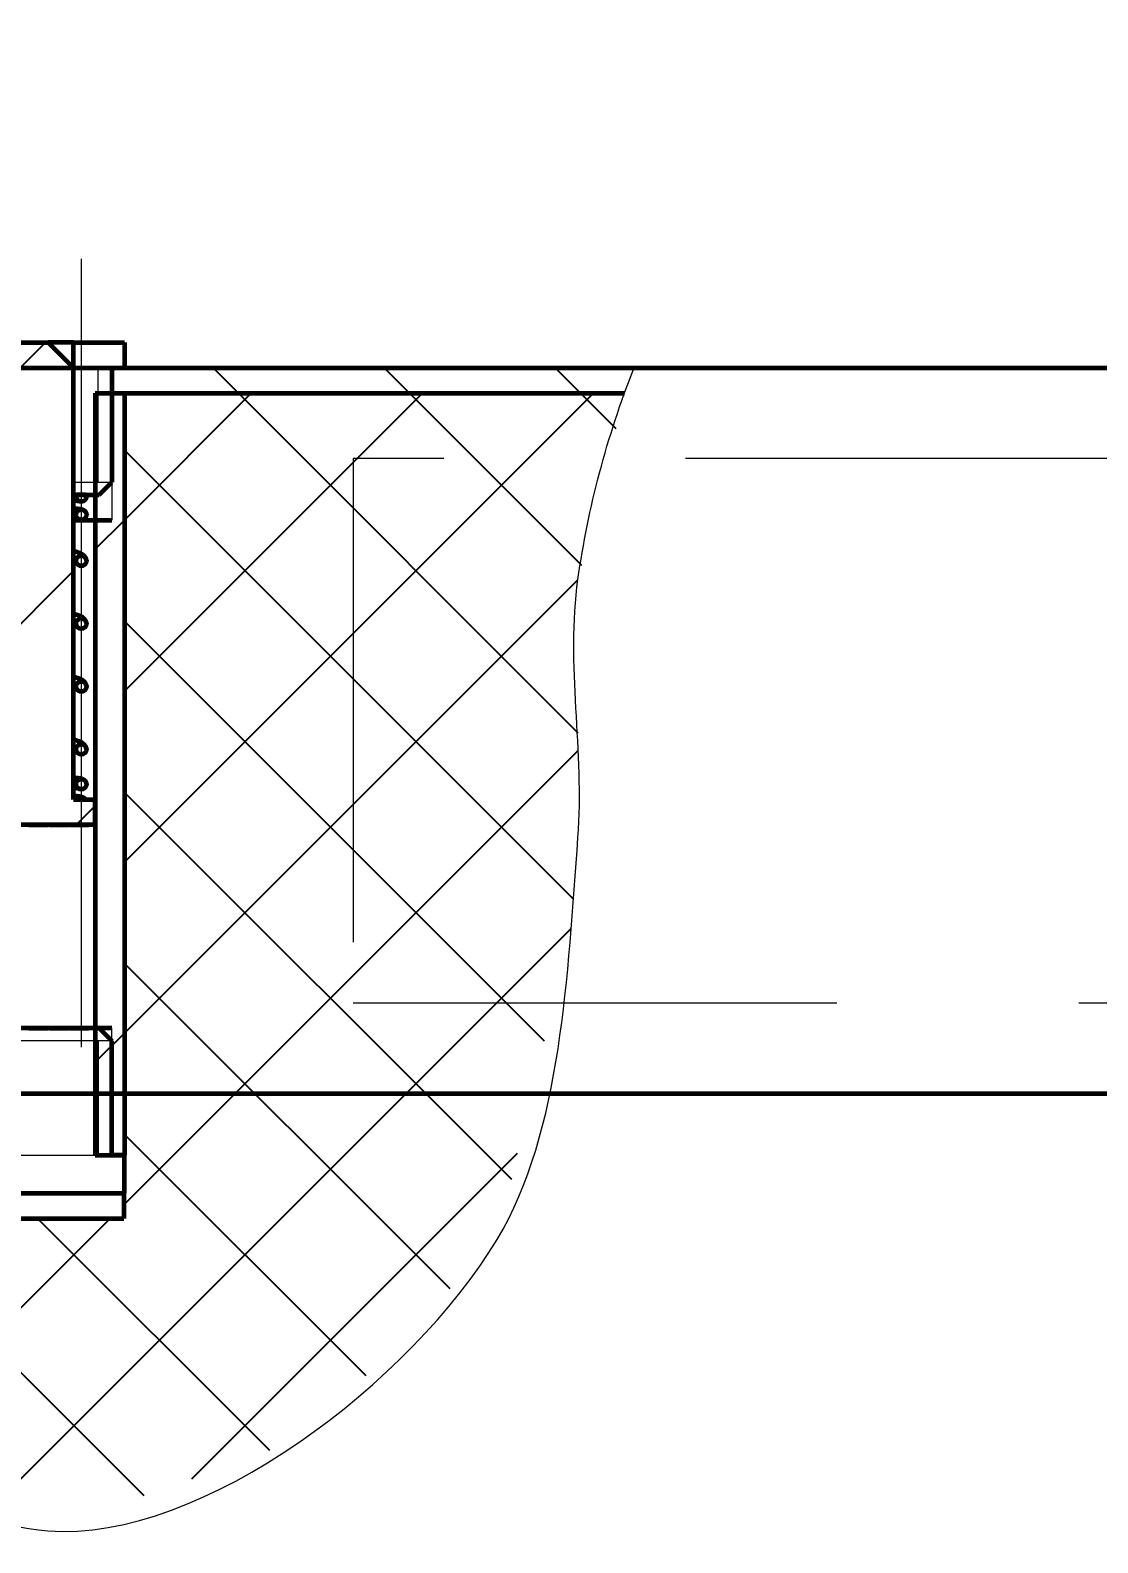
# Model space of a CAD drawing. Header units: millimetres. Extents: x -68 to 2520, y 0 to 297.
# Drawn here: x 1143.74 to 1152.57, y 202.68 to 215.19 of the extents above; entities that cross this region are included whole.
import ezdxf

# ---------------------------------------------------------------- set-up
doc = ezdxf.new("R2010")
doc.units = ezdxf.units.MM
for name, pattern in [('K5LT_AXLED', [13.660316, 9.160316, -1.5, 1.5, -1.5]), ('K5LT_BASIC', [0]), ('K5LT_DASHED', [6, 4, -2]), ('K5LT_THIN', [0]), ('K5LT_THIN_INCLUDED_TO_HATCHING', [0])]:
    doc.linetypes.add(name, pattern=pattern)
doc.layers.add('Системный слой', color=7, linetype='Continuous')
doc.styles.add('KDIMTEXTSTYLE', font='GOST_AU.SHX', dxfattribs={"width": 0.96, "oblique": 15, "height": 5})
doc.dimstyles.new('KDIMSTYLE (1.50)', dxfattribs={"dimtxt": 5, "dimasz": 1, "dimexe": 2, "dimexo": 0, "dimgap": 1, "dimtad": 1, "dimlfac": 0.666667, "dimtxsty": 'KDIMTEXTSTYLE', "dimsah": 1, "dimcen": 0, "dimdle": 1, "dimadec": 0, "dimazin": 0, "dimtfac": 0.667, "dimtmove": 0, "dimatfit": 3, "dimfxl": 1, "dimtvp": 1, "dimtolj": 1, "dimtzin": 0, "dimarcsym": 0})
pattern_1 = [(45, (0, 0), (-2.12132, 2.12132), [])]
pattern_2 = [(45, (0, 0), (-1.0606602, 1.0606602), [])]
pattern_3 = [(-45, (0, 0), (0.7071068, 0.7071068), [])]
pattern_4 = [(45, (0, 0), (-0.7071068, 0.7071068), []), (135, (0, 0), (-0.7071068, -0.7071068), [])]

# ---------------------------------------------------------------- blocks, each defined once
blk = doc.blocks.new('U15')
at = {"layer": 'Системный слой'}
h = blk.add_hatch(dxfattribs=at)
h.set_pattern_fill('Металл', angle=45, style=0, pattern_type=0)
h.set_pattern_definition(pattern_2)
h.paths.add_polyline_path([(1142.66, 208.616), (1144.277, 208.616), (1144.277, 208.826), (1144.098, 208.826), (1144.098, 212.396), (1143.888, 212.606), (1143.048, 212.606), (1142.838, 212.396), (1142.838, 208.826), (1142.66, 208.826)])
h = blk.add_hatch(dxfattribs=at)
h.set_pattern_fill('Металл', angle=-45, style=0, pattern_type=0)
h.set_pattern_definition(pattern_3)
h.paths.add_polyline_path([(1142.418, 212.396), (1138.715, 212.396), (1138.701, 212.186), (1142.418, 212.186), (1142.523, 212.186), (1142.523, 212.396)])
h.paths.add_polyline_path([(1148.732, 212.396), (1144.518, 212.396), (1144.413, 212.396), (1144.413, 212.186), (1144.518, 212.186), (1148.653, 212.186)])
h = blk.add_hatch(dxfattribs=at)
h.set_pattern_fill('Неметалл', angle=45, style=0, pattern_type=0)
h.set_pattern_definition(pattern_4)
h.paths.add_polyline_path([(1142.418, 205.886), (1142.418, 212.186), (1138.701, 212.186), (1139.464, 207.118), (1140.08, 205.857), (1141.357, 204.086), (1143.884, 202.779), (1146.021, 203.551), (1147.6, 205.189), (1148.214, 207.782), (1148.268, 208.511), (1148.268, 210.647), (1148.653, 212.186), (1144.518, 212.186), (1144.518, 205.886), (1144.518, 205.571), (1144.513, 205.571), (1144.513, 205.361), (1142.424, 205.361), (1142.424, 205.571), (1142.418, 205.571)])
h = blk.add_hatch(dxfattribs=at)
h.set_pattern_fill('Металл', angle=45, style=0, pattern_type=0)
h.set_pattern_definition(pattern_1)
h.paths.add_polyline_path([(1142.66, 212.186), (1142.418, 212.186), (1142.418, 205.886), (1142.66, 205.886)])
h.paths.add_polyline_path([(1144.518, 212.186), (1144.277, 212.186), (1144.277, 205.886), (1144.518, 205.886)])
at = {"layer": 'Системный слой', "color": 30, "linetype": 'K5LT_AXLED', "lineweight": 18, "true_color": 0xff8000}
blk.add_line((1144.161, 213.299), (1144.161, 206.779), dxfattribs=at)
at = {"layer": 'Системный слой', "color": 5, "linetype": 'K5LT_BASIC', "lineweight": 60, "true_color": 0x0000ff}
for p, q in [((1143.048, 212.606), (1143.888, 212.606)), ((1143.888, 212.606), (1144.098, 212.396)), ((1144.098, 212.606), (1143.888, 212.606)), ((1144.098, 212.606), (1144.518, 212.606)), ((1144.098, 211.346), (1144.098, 212.606)), ((1144.518, 212.606), (1144.518, 212.396)), ((1144.098, 208.826), (1144.098, 212.396)), ((1144.413, 212.396), (1144.413, 211.451)), ((1144.413, 212.396), (1144.518, 212.396)), ((1144.277, 212.186), (1144.518, 212.186)), ((1144.277, 212.186), (1144.277, 205.886)), ((1144.518, 212.186), (1144.518, 205.886)), ((1144.518, 212.186), (1148.653, 212.186)), ((1144.308, 211.346), (1144.413, 211.451)), ((1144.098, 211.346), (1144.308, 211.346)), ((1144.201, 211.346), (1144.122, 211.346)), ((1144.098, 211.136), (1144.277, 211.136)), ((1144.277, 211.136), (1144.413, 211.136)), ((1144.098, 208.826), (1144.277, 208.826)), ((1144.196, 208.826), (1144.126, 208.826)), ((1144.277, 208.616), (1144.277, 208.826)), ((1144.277, 208.616), (1142.66, 208.616)), ((1143.728, 208.616), (1143.887, 208.616)), ((1143.897, 208.616), (1144.055, 208.616)), ((1144.065, 208.616), (1144.223, 208.616)), ((1144.308, 206.936), (1142.628, 206.936)), ((1143.728, 206.936), (1143.887, 206.936)), ((1143.897, 206.936), (1144.055, 206.936)), ((1144.065, 206.936), (1144.223, 206.936)), ((1144.413, 206.936), (1144.277, 206.936)), ((1144.308, 206.936), (1144.413, 206.831)), ((1144.413, 205.886), (1144.413, 206.831)), ((1144.277, 205.886), (1144.518, 205.886)), ((1144.518, 205.886), (1144.413, 205.886)), ((1144.518, 205.571), (1144.518, 205.886)), ((1142.418, 205.571), (1144.518, 205.571)), ((1144.513, 205.571), (1144.513, 205.361)), ((1142.424, 205.361), (1144.513, 205.361))]:
    blk.add_line(p, q, dxfattribs=at)
at = {"layer": 'Системный слой', "color": 7, "linetype": 'K5LT_DASHED', "lineweight": 18}
for p, q in [((1144.413, 212.396), (1144.098, 212.396)), ((1144.47, 212.396), (1144.413, 212.396)), ((1144.098, 211.451), (1144.413, 211.451)), ((1144.413, 206.831), (1142.523, 206.831)), ((1142.523, 205.886), (1144.413, 205.886)), ((1144.413, 205.886), (1144.47, 205.886))]:
    blk.add_line(p, q, dxfattribs=at)
at = {"layer": 'Системный слой', "color": 7, "linetype": 'K5LT_THIN', "lineweight": 18}
for p, q in [((1144.3, 211.451), (1144.3, 212.396)), ((1144.413, 212.186), (1144.413, 211.136)), ((1144.413, 205.886), (1144.413, 206.936)), ((1144.3, 206.831), (1144.3, 205.886))]:
    blk.add_line(p, q, dxfattribs=at)
at = {"layer": 'Системный слой', "color": 5, "linetype": 'K5LT_BASIC', "lineweight": 60, "true_color": 0x0000ff}
for centre, start, end in [((1144.161, 211.332), 159.9635, 180.0008), ((1144.161, 211.332), 0.0005, 20.0366), ((1144.161, 208.803), 33.842, 146.158)]:
    blk.add_arc(centre, 0.042, start, end, dxfattribs=at)
at = {"layer": 'Системный слой', "color": 7, "linetype": 'K5LT_THIN_INCLUDED_TO_HATCHING', "lineweight": 18}
blk.add_open_spline([(1138.715, 212.396), (1138.531, 209.935), (1138.986, 207.755), (1140.08, 205.857), (1140.438, 205.236), (1140.836, 204.565), (1141.357, 204.086), (1142.037, 203.461), (1143.06, 202.842), (1143.884, 202.779), (1145.167, 202.68), (1146.898, 204.021), (1147.6, 205.189), (1148.137, 206.083), (1148.182, 207.39), (1148.268, 208.511), (1148.322, 209.218), (1148.169, 209.948), (1148.268, 210.647), (1148.352, 211.24), (1148.506, 211.823), (1148.732, 212.396)], degree=3, knots=[0, 0, 0, 0, 1, 1, 1, 2, 2, 2, 3, 3, 3, 4, 4, 4, 5, 5, 5, 6, 6, 6, 7, 7, 7, 7], dxfattribs=at)
at = {"layer": 'Системный слой', "color": 5, "linetype": 'K5LT_BASIC', "lineweight": 60, "true_color": 0x0000ff}
for points, knots in [([(1144.098, 211.3), (1144.102, 211.3), (1144.11, 211.299), (1144.12, 211.298), (1144.127, 211.297), (1144.133, 211.297), (1144.137, 211.296), (1144.139, 211.296), (1144.14, 211.295)], [0, 0, 0, 0, 1.629665, 3.682423, 5.323635, 6.553764, 7.782999, 9, 9, 9, 9]), ([(1144.203, 211.332), (1144.203, 211.33), (1144.203, 211.327), (1144.202, 211.32), (1144.199, 211.313), (1144.194, 211.306), (1144.188, 211.299), (1144.181, 211.294), (1144.172, 211.291), (1144.164, 211.29), (1144.156, 211.29), (1144.149, 211.292), (1144.142, 211.294), (1144.136, 211.298), (1144.13, 211.304), (1144.125, 211.311), (1144.121, 211.319), (1144.12, 211.326), (1144.119, 211.33), (1144.119, 211.332)], [0, 0, 0, 0, 0.653359, 1.709876, 2.949508, 4.256046, 5.618612, 6.995436, 8.333358, 9.603875, 10.823608, 11.920469, 12.969321, 14.065223, 15.320861, 16.66673, 18.004809, 19.290772, 20, 20, 20, 20]), ([(1144.201, 211.346), (1144.201, 211.345), (1144.202, 211.343), (1144.203, 211.339), (1144.203, 211.336), (1144.203, 211.333), (1144.203, 211.332)], [0, 0, 0, 0, 2.12116, 3.551462, 4.981765, 7, 7, 7, 7]), ([(1144.098, 211.235), (1144.104, 211.234), (1144.116, 211.233), (1144.129, 211.232), (1144.138, 211.231), (1144.145, 211.23), (1144.15, 211.229), (1144.154, 211.228), (1144.158, 211.228), (1144.161, 211.227), (1144.164, 211.226), (1144.168, 211.225), (1144.172, 211.224), (1144.178, 211.221), (1144.185, 211.218), (1144.191, 211.212), (1144.196, 211.207), (1144.199, 211.201), (1144.201, 211.196), (1144.203, 211.19), (1144.203, 211.185), (1144.203, 211.182)], [0, 0, 0, 0, 2.693343, 5.458153, 7.300159, 8.680803, 10.06047, 10.979549, 11.897916, 12.815394, 13.731753, 14.648111, 16.015951, 17.385191, 18.576085, 19.348049, 19.948083, 20.461808, 20.9215, 21.343251, 22, 22, 22, 22]), ([(1144.098, 211.15), (1144.102, 211.15), (1144.109, 211.149), (1144.119, 211.148), (1144.127, 211.148), (1144.133, 211.147), (1144.137, 211.146), (1144.139, 211.146), (1144.14, 211.145)], [0, 0, 0, 0, 1.540045, 3.592854, 5.234123, 6.464308, 7.693617, 9, 9, 9, 9]), ([(1144.119, 211.182), (1144.119, 211.183), (1144.119, 211.187), (1144.121, 211.193), (1144.123, 211.201), (1144.127, 211.207), (1144.133, 211.213), (1144.138, 211.217), (1144.145, 211.221), (1144.151, 211.223), (1144.158, 211.224), (1144.164, 211.224), (1144.17, 211.223), (1144.176, 211.221), (1144.182, 211.219), (1144.187, 211.215), (1144.193, 211.21), (1144.197, 211.204), (1144.201, 211.197), (1144.203, 211.19), (1144.203, 211.184), (1144.203, 211.182)], [0, 0, 0, 0, 0.635371, 1.848191, 3.225299, 4.497912, 5.750662, 6.9961, 8.226663, 9.356029, 10.466727, 11.5097, 12.52807, 13.498602, 14.516509, 15.628082, 16.814463, 18.099453, 19.412387, 20.730071, 22, 22, 22, 22]), ([(1144.203, 211.182), (1144.203, 211.179), (1144.203, 211.174), (1144.2, 211.166), (1144.197, 211.159), (1144.193, 211.154), (1144.187, 211.149), (1144.181, 211.144), (1144.173, 211.141), (1144.166, 211.14), (1144.159, 211.14), (1144.152, 211.141), (1144.147, 211.142), (1144.141, 211.145), (1144.135, 211.149), (1144.13, 211.154), (1144.125, 211.16), (1144.122, 211.167), (1144.12, 211.174), (1144.119, 211.179), (1144.119, 211.182)], [0, 0, 0, 0, 1.365395, 2.653236, 3.835292, 4.923251, 6.061444, 7.295258, 8.606467, 9.863944, 10.976345, 11.959094, 12.885543, 13.857199, 14.918257, 16.050726, 17.27733, 18.576625, 19.71825, 21, 21, 21, 21]), ([(1144.203, 210.8), (1144.203, 210.803), (1144.203, 210.807), (1144.202, 210.813), (1144.2, 210.819), (1144.198, 210.825), (1144.194, 210.83), (1144.19, 210.836), (1144.185, 210.842), (1144.178, 210.847), (1144.17, 210.853), (1144.158, 210.859), (1144.143, 210.866), (1144.123, 210.874), (1144.107, 210.878), (1144.098, 210.881)], [0, 0, 0, 0, 0.631462, 1.136407, 1.684433, 2.288542, 2.966282, 3.743587, 4.654178, 5.746716, 7.084398, 8.746898, 10.824696, 13.400366, 16, 16, 16, 16]), ([(1144.098, 210.794), (1144.102, 210.792), (1144.111, 210.789), (1144.119, 210.786), (1144.122, 210.784), (1144.123, 210.784)], [0, 0, 0, 0, 2.062155, 5.274755, 6, 6, 6, 6]), ([(1144.119, 210.8), (1144.119, 210.804), (1144.12, 210.811), (1144.123, 210.819), (1144.127, 210.825), (1144.132, 210.831), (1144.138, 210.836), (1144.145, 210.839), (1144.153, 210.842), (1144.162, 210.843), (1144.171, 210.842), (1144.178, 210.839), (1144.185, 210.836), (1144.19, 210.831), (1144.195, 210.826), (1144.2, 210.819), (1144.203, 210.81), (1144.203, 210.804), (1144.203, 210.8)], [0, 0, 0, 0, 1.592461, 2.785924, 3.828479, 4.866996, 5.899184, 7.021189, 8.189148, 9.563458, 10.873621, 12.085992, 13.033391, 14.033099, 15.089932, 16.33014, 17.573529, 19, 19, 19, 19]), ([(1144.203, 210.8), (1144.203, 210.798), (1144.203, 210.792), (1144.2, 210.784), (1144.197, 210.778), (1144.193, 210.772), (1144.187, 210.767), (1144.181, 210.763), (1144.173, 210.76), (1144.165, 210.758), (1144.157, 210.758), (1144.149, 210.76), (1144.142, 210.763), (1144.136, 210.767), (1144.13, 210.772), (1144.126, 210.778), (1144.122, 210.785), (1144.12, 210.793), (1144.119, 210.798), (1144.119, 210.8)], [0, 0, 0, 0, 1.312746, 2.58758, 3.677722, 4.686463, 5.689731, 6.920865, 8.1983, 9.417929, 10.659337, 11.860724, 13.123598, 14.118512, 15.228288, 16.35239, 17.621424, 18.912975, 20, 20, 20, 20]), ([(1144.203, 210.281), (1144.203, 210.283), (1144.203, 210.287), (1144.202, 210.293), (1144.2, 210.299), (1144.198, 210.305), (1144.194, 210.311), (1144.19, 210.316), (1144.185, 210.322), (1144.178, 210.328), (1144.17, 210.334), (1144.158, 210.34), (1144.143, 210.347), (1144.123, 210.354), (1144.107, 210.359), (1144.098, 210.361)], [0, 0, 0, 0, 0.631462, 1.136407, 1.684433, 2.288542, 2.966282, 3.743587, 4.654178, 5.746716, 7.084398, 8.746898, 10.824696, 13.400366, 16, 16, 16, 16]), ([(1144.098, 210.274), (1144.102, 210.273), (1144.111, 210.269), (1144.119, 210.266), (1144.122, 210.264), (1144.123, 210.264)], [0, 0, 0, 0, 2.062155, 5.274755, 6, 6, 6, 6]), ([(1144.119, 210.281), (1144.119, 210.284), (1144.12, 210.291), (1144.123, 210.299), (1144.127, 210.306), (1144.132, 210.311), (1144.138, 210.316), (1144.145, 210.32), (1144.153, 210.322), (1144.162, 210.323), (1144.171, 210.322), (1144.178, 210.319), (1144.185, 210.316), (1144.19, 210.312), (1144.195, 210.306), (1144.2, 210.299), (1144.203, 210.29), (1144.203, 210.284), (1144.203, 210.281)], [0, 0, 0, 0, 1.592461, 2.785924, 3.828479, 4.866996, 5.899184, 7.021189, 8.189148, 9.563458, 10.873621, 12.085992, 13.033391, 14.033099, 15.089932, 16.33014, 17.573529, 19, 19, 19, 19]), ([(1144.203, 210.281), (1144.203, 210.278), (1144.203, 210.272), (1144.2, 210.264), (1144.197, 210.258), (1144.193, 210.252), (1144.187, 210.248), (1144.181, 210.243), (1144.173, 210.24), (1144.165, 210.239), (1144.157, 210.239), (1144.149, 210.24), (1144.142, 210.243), (1144.136, 210.247), (1144.13, 210.252), (1144.126, 210.258), (1144.122, 210.265), (1144.12, 210.273), (1144.119, 210.278), (1144.119, 210.281)], [0, 0, 0, 0, 1.312746, 2.58758, 3.677722, 4.686463, 5.689731, 6.920865, 8.1983, 9.417929, 10.659337, 11.860724, 13.123598, 14.118512, 15.228288, 16.35239, 17.621424, 18.912975, 20, 20, 20, 20]), ([(1144.203, 209.761), (1144.203, 209.763), (1144.203, 209.768), (1144.202, 209.774), (1144.2, 209.779), (1144.198, 209.785), (1144.194, 209.791), (1144.19, 209.797), (1144.185, 209.802), (1144.178, 209.808), (1144.17, 209.814), (1144.158, 209.82), (1144.143, 209.827), (1144.123, 209.834), (1144.107, 209.839), (1144.098, 209.841)], [0, 0, 0, 0, 0.631462, 1.136407, 1.684433, 2.288542, 2.966282, 3.743587, 4.654178, 5.746716, 7.084398, 8.746898, 10.824696, 13.400366, 16, 16, 16, 16]), ([(1144.119, 209.761), (1144.119, 209.765), (1144.12, 209.771), (1144.123, 209.779), (1144.127, 209.786), (1144.132, 209.791), (1144.138, 209.796), (1144.145, 209.8), (1144.153, 209.802), (1144.162, 209.803), (1144.171, 209.802), (1144.178, 209.8), (1144.185, 209.796), (1144.19, 209.792), (1144.195, 209.786), (1144.2, 209.779), (1144.203, 209.77), (1144.203, 209.764), (1144.203, 209.761)], [0, 0, 0, 0, 1.592461, 2.785924, 3.828479, 4.866996, 5.899184, 7.021189, 8.189148, 9.563458, 10.873621, 12.085992, 13.033391, 14.033099, 15.089932, 16.33014, 17.573529, 19, 19, 19, 19]), ([(1144.098, 209.754), (1144.102, 209.753), (1144.111, 209.75), (1144.119, 209.746), (1144.122, 209.744), (1144.123, 209.744)], [0, 0, 0, 0, 2.062155, 5.274755, 6, 6, 6, 6]), ([(1144.203, 209.761), (1144.203, 209.758), (1144.203, 209.752), (1144.2, 209.745), (1144.197, 209.738), (1144.193, 209.733), (1144.187, 209.728), (1144.181, 209.724), (1144.173, 209.72), (1144.165, 209.719), (1144.157, 209.719), (1144.149, 209.721), (1144.142, 209.723), (1144.136, 209.727), (1144.13, 209.732), (1144.126, 209.738), (1144.122, 209.746), (1144.12, 209.753), (1144.119, 209.759), (1144.119, 209.761)], [0, 0, 0, 0, 1.312746, 2.58758, 3.677722, 4.686463, 5.689731, 6.920865, 8.1983, 9.417929, 10.659337, 11.860724, 13.123598, 14.118512, 15.228288, 16.35239, 17.621424, 18.912975, 20, 20, 20, 20]), ([(1144.203, 209.241), (1144.203, 209.244), (1144.203, 209.248), (1144.202, 209.254), (1144.2, 209.26), (1144.198, 209.265), (1144.194, 209.271), (1144.19, 209.277), (1144.185, 209.282), (1144.178, 209.288), (1144.17, 209.294), (1144.158, 209.3), (1144.143, 209.307), (1144.123, 209.314), (1144.107, 209.319), (1144.098, 209.321)], [0, 0, 0, 0, 0.631462, 1.136407, 1.684433, 2.288542, 2.966282, 3.743587, 4.654178, 5.746716, 7.084398, 8.746898, 10.824696, 13.400366, 16, 16, 16, 16]), ([(1144.119, 209.241), (1144.119, 209.245), (1144.12, 209.251), (1144.123, 209.26), (1144.127, 209.266), (1144.132, 209.272), (1144.138, 209.276), (1144.145, 209.28), (1144.153, 209.283), (1144.162, 209.284), (1144.171, 209.283), (1144.178, 209.28), (1144.185, 209.276), (1144.19, 209.272), (1144.195, 209.266), (1144.2, 209.259), (1144.203, 209.251), (1144.203, 209.245), (1144.203, 209.241)], [0, 0, 0, 0, 1.592461, 2.785924, 3.828479, 4.866996, 5.899184, 7.021189, 8.189148, 9.563458, 10.873621, 12.085992, 13.033391, 14.033099, 15.089932, 16.33014, 17.573529, 19, 19, 19, 19]), ([(1144.098, 209.234), (1144.102, 209.233), (1144.111, 209.23), (1144.119, 209.226), (1144.122, 209.225), (1144.123, 209.224)], [0, 0, 0, 0, 2.062155, 5.274755, 6, 6, 6, 6]), ([(1144.203, 209.241), (1144.203, 209.238), (1144.203, 209.233), (1144.2, 209.225), (1144.197, 209.218), (1144.193, 209.213), (1144.187, 209.208), (1144.181, 209.204), (1144.173, 209.201), (1144.165, 209.199), (1144.157, 209.199), (1144.149, 209.201), (1144.142, 209.204), (1144.136, 209.208), (1144.13, 209.213), (1144.126, 209.219), (1144.122, 209.226), (1144.12, 209.234), (1144.119, 209.239), (1144.119, 209.241)], [0, 0, 0, 0, 1.312746, 2.58758, 3.677722, 4.686463, 5.689731, 6.920865, 8.1983, 9.417929, 10.659337, 11.860724, 13.123598, 14.118512, 15.228288, 16.35239, 17.621424, 18.912975, 20, 20, 20, 20]), ([(1144.203, 208.953), (1144.203, 208.954), (1144.203, 208.956), (1144.203, 208.96), (1144.202, 208.964), (1144.2, 208.969), (1144.198, 208.974), (1144.195, 208.979), (1144.191, 208.983), (1144.187, 208.987), (1144.182, 208.991), (1144.176, 208.993), (1144.171, 208.995), (1144.166, 208.997), (1144.162, 208.998), (1144.159, 208.998), (1144.156, 208.999), (1144.152, 209), (1144.148, 209), (1144.143, 209.001), (1144.137, 209.002), (1144.13, 209.003), (1144.121, 209.004), (1144.11, 209.005), (1144.102, 209.005), (1144.098, 209.006)], [0, 0, 0, 0, 0.237357, 0.555433, 1.002449, 1.480709, 1.99571, 2.556545, 3.179596, 3.8964, 4.768094, 5.911397, 7.540704, 9.257313, 10.33169, 11.418209, 12.500098, 13.581986, 14.661971, 16.279521, 17.885864, 19.468194, 21.545338, 24.067699, 26, 26, 26, 26]), ([(1144.14, 208.916), (1144.139, 208.917), (1144.137, 208.917), (1144.133, 208.918), (1144.129, 208.918), (1144.123, 208.919), (1144.113, 208.92), (1144.104, 208.921), (1144.098, 208.921)], [0, 0, 0, 0, 1.42655, 2.239326, 3.455449, 4.658626, 6.245066, 9, 9, 9, 9]), ([(1144.119, 208.953), (1144.119, 208.954), (1144.119, 208.958), (1144.121, 208.964), (1144.123, 208.972), (1144.127, 208.978), (1144.133, 208.984), (1144.138, 208.988), (1144.145, 208.992), (1144.151, 208.994), (1144.158, 208.995), (1144.164, 208.995), (1144.17, 208.994), (1144.176, 208.992), (1144.182, 208.99), (1144.187, 208.986), (1144.193, 208.981), (1144.197, 208.975), (1144.201, 208.968), (1144.203, 208.961), (1144.203, 208.955), (1144.203, 208.953)], [0, 0, 0, 0, 0.635371, 1.848191, 3.225299, 4.497912, 5.750662, 6.9961, 8.226663, 9.356029, 10.466727, 11.5097, 12.52807, 13.498602, 14.516509, 15.628082, 16.814463, 18.099453, 19.412387, 20.730071, 22, 22, 22, 22]), ([(1144.203, 208.953), (1144.203, 208.95), (1144.203, 208.945), (1144.2, 208.937), (1144.197, 208.93), (1144.193, 208.925), (1144.187, 208.92), (1144.181, 208.915), (1144.173, 208.912), (1144.166, 208.911), (1144.159, 208.911), (1144.152, 208.912), (1144.147, 208.913), (1144.141, 208.916), (1144.135, 208.92), (1144.13, 208.925), (1144.125, 208.931), (1144.122, 208.938), (1144.12, 208.945), (1144.119, 208.95), (1144.119, 208.953)], [0, 0, 0, 0, 1.365395, 2.653236, 3.835292, 4.923251, 6.061444, 7.295258, 8.606467, 9.863944, 10.976345, 11.959094, 12.885543, 13.857199, 14.918257, 16.050726, 17.27733, 18.576625, 19.71825, 21, 21, 21, 21]), ([(1144.196, 208.826), (1144.196, 208.827), (1144.194, 208.829), (1144.191, 208.833), (1144.187, 208.837), (1144.182, 208.841), (1144.176, 208.843), (1144.171, 208.845), (1144.166, 208.847), (1144.162, 208.848), (1144.159, 208.848), (1144.156, 208.849), (1144.152, 208.85), (1144.148, 208.85), (1144.143, 208.851), (1144.137, 208.852), (1144.13, 208.853), (1144.121, 208.854), (1144.11, 208.855), (1144.102, 208.855), (1144.098, 208.856)], [0, 0, 0, 0, 0.226876, 0.77684, 1.411604, 2.183387, 3.195305, 4.637137, 6.164392, 7.116392, 8.07915, 9.037806, 9.996462, 10.953431, 12.386734, 13.810106, 15.212201, 17.052747, 19.287798, 21, 21, 21, 21])]:
    blk.add_open_spline(points, degree=3, knots=knots, dxfattribs=at)
blk = doc.blocks.new('U28')
at = {"layer": 'Системный слой'}
h = blk.add_hatch(dxfattribs=at)
h.set_pattern_fill('Металл', angle=45, style=0, pattern_type=0)
h.set_pattern_definition(pattern_2)
h.paths.add_polyline_path([(1142.66, 208.616), (1144.277, 208.616), (1144.277, 208.826), (1144.098, 208.826), (1144.098, 212.396), (1143.888, 212.606), (1143.048, 212.606), (1142.838, 212.396), (1142.838, 208.826), (1142.66, 208.826)])
h = blk.add_hatch(dxfattribs=at)
h.set_pattern_fill('Металл', angle=-45, style=0, pattern_type=0)
h.set_pattern_definition(pattern_3)
h.paths.add_polyline_path([(1142.418, 212.396), (1138.715, 212.396), (1138.701, 212.186), (1142.418, 212.186), (1142.523, 212.186), (1142.523, 212.396)])
h.paths.add_polyline_path([(1148.732, 212.396), (1144.518, 212.396), (1144.413, 212.396), (1144.413, 212.186), (1144.518, 212.186), (1148.653, 212.186)])
h = blk.add_hatch(dxfattribs=at)
h.set_pattern_fill('Неметалл', angle=45, style=0, pattern_type=0)
h.set_pattern_definition(pattern_4)
h.paths.add_polyline_path([(1142.418, 205.886), (1142.418, 212.186), (1138.701, 212.186), (1139.464, 207.118), (1140.08, 205.857), (1141.357, 204.086), (1143.884, 202.779), (1146.021, 203.551), (1147.6, 205.189), (1148.214, 207.782), (1148.268, 208.511), (1148.268, 210.647), (1148.653, 212.186), (1144.518, 212.186), (1144.518, 205.886), (1144.518, 205.571), (1144.513, 205.571), (1144.513, 205.361), (1142.424, 205.361), (1142.424, 205.571), (1142.418, 205.571)])
h = blk.add_hatch(dxfattribs=at)
h.set_pattern_fill('Металл', angle=45, style=0, pattern_type=0)
h.set_pattern_definition(pattern_1)
h.paths.add_polyline_path([(1142.66, 212.186), (1142.418, 212.186), (1142.418, 205.886), (1142.66, 205.886)])
h.paths.add_polyline_path([(1144.518, 212.186), (1144.277, 212.186), (1144.277, 205.886), (1144.518, 205.886)])
at = {"layer": 'Системный слой', "color": 30, "linetype": 'K5LT_AXLED', "lineweight": 18, "true_color": 0xff8000}
blk.add_line((1144.161, 213.299), (1144.161, 206.779), dxfattribs=at)
at = {"layer": 'Системный слой', "color": 5, "linetype": 'K5LT_BASIC', "lineweight": 60, "true_color": 0x0000ff}
for p, q in [((1143.048, 212.606), (1143.888, 212.606)), ((1143.888, 212.606), (1144.098, 212.396)), ((1144.098, 212.606), (1143.888, 212.606)), ((1144.098, 212.606), (1144.518, 212.606)), ((1144.098, 211.346), (1144.098, 212.606)), ((1144.518, 212.606), (1144.518, 212.396)), ((1144.098, 208.826), (1144.098, 212.396)), ((1144.413, 212.396), (1144.413, 211.451)), ((1144.413, 212.396), (1144.518, 212.396)), ((1144.277, 212.186), (1144.518, 212.186)), ((1144.277, 212.186), (1144.277, 205.886)), ((1144.518, 212.186), (1144.518, 205.886)), ((1144.518, 212.186), (1148.653, 212.186)), ((1144.308, 211.346), (1144.413, 211.451)), ((1144.098, 211.346), (1144.308, 211.346)), ((1144.201, 211.346), (1144.122, 211.346)), ((1144.098, 211.136), (1144.277, 211.136)), ((1144.277, 211.136), (1144.413, 211.136)), ((1144.098, 208.826), (1144.277, 208.826)), ((1144.196, 208.826), (1144.126, 208.826)), ((1144.277, 208.616), (1144.277, 208.826)), ((1144.277, 208.616), (1142.66, 208.616)), ((1143.728, 208.616), (1143.887, 208.616)), ((1143.897, 208.616), (1144.055, 208.616)), ((1144.065, 208.616), (1144.223, 208.616)), ((1144.308, 206.936), (1142.628, 206.936)), ((1143.728, 206.936), (1143.887, 206.936)), ((1143.897, 206.936), (1144.055, 206.936)), ((1144.065, 206.936), (1144.223, 206.936)), ((1144.413, 206.936), (1144.277, 206.936)), ((1144.308, 206.936), (1144.413, 206.831)), ((1144.413, 205.886), (1144.413, 206.831)), ((1144.277, 205.886), (1144.518, 205.886)), ((1144.518, 205.886), (1144.413, 205.886)), ((1144.518, 205.571), (1144.518, 205.886)), ((1142.418, 205.571), (1144.518, 205.571)), ((1144.513, 205.571), (1144.513, 205.361)), ((1142.424, 205.361), (1144.513, 205.361))]:
    blk.add_line(p, q, dxfattribs=at)
at = {"layer": 'Системный слой', "color": 7, "linetype": 'K5LT_DASHED', "lineweight": 18}
for p, q in [((1144.413, 212.396), (1144.098, 212.396)), ((1144.47, 212.396), (1144.413, 212.396)), ((1144.098, 211.451), (1144.413, 211.451)), ((1144.413, 206.831), (1142.523, 206.831)), ((1142.523, 205.886), (1144.413, 205.886)), ((1144.413, 205.886), (1144.47, 205.886))]:
    blk.add_line(p, q, dxfattribs=at)
at = {"layer": 'Системный слой', "color": 7, "linetype": 'K5LT_THIN', "lineweight": 18}
for p, q in [((1144.3, 211.451), (1144.3, 212.396)), ((1144.413, 212.186), (1144.413, 211.136)), ((1144.413, 205.886), (1144.413, 206.936)), ((1144.3, 206.831), (1144.3, 205.886))]:
    blk.add_line(p, q, dxfattribs=at)
at = {"layer": 'Системный слой', "color": 5, "linetype": 'K5LT_BASIC', "lineweight": 60, "true_color": 0x0000ff}
for centre, start, end in [((1144.161, 211.332), 159.9635, 180.0008), ((1144.161, 211.332), 0.0005, 20.0366), ((1144.161, 208.803), 33.842, 146.158)]:
    blk.add_arc(centre, 0.042, start, end, dxfattribs=at)
at = {"layer": 'Системный слой', "color": 7, "linetype": 'K5LT_THIN_INCLUDED_TO_HATCHING', "lineweight": 18}
blk.add_open_spline([(1138.715, 212.396), (1138.531, 209.935), (1138.986, 207.755), (1140.08, 205.857), (1140.438, 205.236), (1140.836, 204.565), (1141.357, 204.086), (1142.037, 203.461), (1143.06, 202.842), (1143.884, 202.779), (1145.167, 202.68), (1146.898, 204.021), (1147.6, 205.189), (1148.137, 206.083), (1148.182, 207.39), (1148.268, 208.511), (1148.322, 209.218), (1148.169, 209.948), (1148.268, 210.647), (1148.352, 211.24), (1148.506, 211.823), (1148.732, 212.396)], degree=3, knots=[0, 0, 0, 0, 1, 1, 1, 2, 2, 2, 3, 3, 3, 4, 4, 4, 5, 5, 5, 6, 6, 6, 7, 7, 7, 7], dxfattribs=at)
at = {"layer": 'Системный слой', "color": 5, "linetype": 'K5LT_BASIC', "lineweight": 60, "true_color": 0x0000ff}
for points, knots in [([(1144.098, 211.3), (1144.102, 211.3), (1144.11, 211.299), (1144.12, 211.298), (1144.127, 211.297), (1144.133, 211.297), (1144.137, 211.296), (1144.139, 211.296), (1144.14, 211.295)], [0, 0, 0, 0, 1.629665, 3.682423, 5.323635, 6.553764, 7.782999, 9, 9, 9, 9]), ([(1144.203, 211.332), (1144.203, 211.33), (1144.203, 211.327), (1144.202, 211.32), (1144.199, 211.313), (1144.194, 211.306), (1144.188, 211.299), (1144.181, 211.294), (1144.172, 211.291), (1144.164, 211.29), (1144.156, 211.29), (1144.149, 211.292), (1144.142, 211.294), (1144.136, 211.298), (1144.13, 211.304), (1144.125, 211.311), (1144.121, 211.319), (1144.12, 211.326), (1144.119, 211.33), (1144.119, 211.332)], [0, 0, 0, 0, 0.653359, 1.709876, 2.949508, 4.256046, 5.618612, 6.995436, 8.333358, 9.603875, 10.823608, 11.920469, 12.969321, 14.065223, 15.320861, 16.66673, 18.004809, 19.290772, 20, 20, 20, 20]), ([(1144.201, 211.346), (1144.201, 211.345), (1144.202, 211.343), (1144.203, 211.339), (1144.203, 211.336), (1144.203, 211.333), (1144.203, 211.332)], [0, 0, 0, 0, 2.12116, 3.551462, 4.981765, 7, 7, 7, 7]), ([(1144.098, 211.235), (1144.104, 211.234), (1144.116, 211.233), (1144.129, 211.232), (1144.138, 211.231), (1144.145, 211.23), (1144.15, 211.229), (1144.154, 211.228), (1144.158, 211.228), (1144.161, 211.227), (1144.164, 211.226), (1144.168, 211.225), (1144.172, 211.224), (1144.178, 211.221), (1144.185, 211.218), (1144.191, 211.212), (1144.196, 211.207), (1144.199, 211.201), (1144.201, 211.196), (1144.203, 211.19), (1144.203, 211.185), (1144.203, 211.182)], [0, 0, 0, 0, 2.693343, 5.458153, 7.300159, 8.680803, 10.06047, 10.979549, 11.897916, 12.815394, 13.731753, 14.648111, 16.015951, 17.385191, 18.576085, 19.348049, 19.948083, 20.461808, 20.9215, 21.343251, 22, 22, 22, 22]), ([(1144.098, 211.15), (1144.102, 211.15), (1144.109, 211.149), (1144.119, 211.148), (1144.127, 211.148), (1144.133, 211.147), (1144.137, 211.146), (1144.139, 211.146), (1144.14, 211.145)], [0, 0, 0, 0, 1.540045, 3.592854, 5.234123, 6.464308, 7.693617, 9, 9, 9, 9]), ([(1144.119, 211.182), (1144.119, 211.183), (1144.119, 211.187), (1144.121, 211.193), (1144.123, 211.201), (1144.127, 211.207), (1144.133, 211.213), (1144.138, 211.217), (1144.145, 211.221), (1144.151, 211.223), (1144.158, 211.224), (1144.164, 211.224), (1144.17, 211.223), (1144.176, 211.221), (1144.182, 211.219), (1144.187, 211.215), (1144.193, 211.21), (1144.197, 211.204), (1144.201, 211.197), (1144.203, 211.19), (1144.203, 211.184), (1144.203, 211.182)], [0, 0, 0, 0, 0.635371, 1.848191, 3.225299, 4.497912, 5.750662, 6.9961, 8.226663, 9.356029, 10.466727, 11.5097, 12.52807, 13.498602, 14.516509, 15.628082, 16.814463, 18.099453, 19.412387, 20.730071, 22, 22, 22, 22]), ([(1144.203, 211.182), (1144.203, 211.179), (1144.203, 211.174), (1144.2, 211.166), (1144.197, 211.159), (1144.193, 211.154), (1144.187, 211.149), (1144.181, 211.144), (1144.173, 211.141), (1144.166, 211.14), (1144.159, 211.14), (1144.152, 211.141), (1144.147, 211.142), (1144.141, 211.145), (1144.135, 211.149), (1144.13, 211.154), (1144.125, 211.16), (1144.122, 211.167), (1144.12, 211.174), (1144.119, 211.179), (1144.119, 211.182)], [0, 0, 0, 0, 1.365395, 2.653236, 3.835292, 4.923251, 6.061444, 7.295258, 8.606467, 9.863944, 10.976345, 11.959094, 12.885543, 13.857199, 14.918257, 16.050726, 17.27733, 18.576625, 19.71825, 21, 21, 21, 21]), ([(1144.203, 210.8), (1144.203, 210.803), (1144.203, 210.807), (1144.202, 210.813), (1144.2, 210.819), (1144.198, 210.825), (1144.194, 210.83), (1144.19, 210.836), (1144.185, 210.842), (1144.178, 210.847), (1144.17, 210.853), (1144.158, 210.859), (1144.143, 210.866), (1144.123, 210.874), (1144.107, 210.878), (1144.098, 210.881)], [0, 0, 0, 0, 0.631462, 1.136407, 1.684433, 2.288542, 2.966282, 3.743587, 4.654178, 5.746716, 7.084398, 8.746898, 10.824696, 13.400366, 16, 16, 16, 16]), ([(1144.098, 210.794), (1144.102, 210.792), (1144.111, 210.789), (1144.119, 210.786), (1144.122, 210.784), (1144.123, 210.784)], [0, 0, 0, 0, 2.062155, 5.274755, 6, 6, 6, 6]), ([(1144.119, 210.8), (1144.119, 210.804), (1144.12, 210.811), (1144.123, 210.819), (1144.127, 210.825), (1144.132, 210.831), (1144.138, 210.836), (1144.145, 210.839), (1144.153, 210.842), (1144.162, 210.843), (1144.171, 210.842), (1144.178, 210.839), (1144.185, 210.836), (1144.19, 210.831), (1144.195, 210.826), (1144.2, 210.819), (1144.203, 210.81), (1144.203, 210.804), (1144.203, 210.8)], [0, 0, 0, 0, 1.592461, 2.785924, 3.828479, 4.866996, 5.899184, 7.021189, 8.189148, 9.563458, 10.873621, 12.085992, 13.033391, 14.033099, 15.089932, 16.33014, 17.573529, 19, 19, 19, 19]), ([(1144.203, 210.8), (1144.203, 210.798), (1144.203, 210.792), (1144.2, 210.784), (1144.197, 210.778), (1144.193, 210.772), (1144.187, 210.767), (1144.181, 210.763), (1144.173, 210.76), (1144.165, 210.758), (1144.157, 210.758), (1144.149, 210.76), (1144.142, 210.763), (1144.136, 210.767), (1144.13, 210.772), (1144.126, 210.778), (1144.122, 210.785), (1144.12, 210.793), (1144.119, 210.798), (1144.119, 210.8)], [0, 0, 0, 0, 1.312746, 2.58758, 3.677722, 4.686463, 5.689731, 6.920865, 8.1983, 9.417929, 10.659337, 11.860724, 13.123598, 14.118512, 15.228288, 16.35239, 17.621424, 18.912975, 20, 20, 20, 20]), ([(1144.203, 210.281), (1144.203, 210.283), (1144.203, 210.287), (1144.202, 210.293), (1144.2, 210.299), (1144.198, 210.305), (1144.194, 210.311), (1144.19, 210.316), (1144.185, 210.322), (1144.178, 210.328), (1144.17, 210.334), (1144.158, 210.34), (1144.143, 210.347), (1144.123, 210.354), (1144.107, 210.359), (1144.098, 210.361)], [0, 0, 0, 0, 0.631462, 1.136407, 1.684433, 2.288542, 2.966282, 3.743587, 4.654178, 5.746716, 7.084398, 8.746898, 10.824696, 13.400366, 16, 16, 16, 16]), ([(1144.098, 210.274), (1144.102, 210.273), (1144.111, 210.269), (1144.119, 210.266), (1144.122, 210.264), (1144.123, 210.264)], [0, 0, 0, 0, 2.062155, 5.274755, 6, 6, 6, 6]), ([(1144.119, 210.281), (1144.119, 210.284), (1144.12, 210.291), (1144.123, 210.299), (1144.127, 210.306), (1144.132, 210.311), (1144.138, 210.316), (1144.145, 210.32), (1144.153, 210.322), (1144.162, 210.323), (1144.171, 210.322), (1144.178, 210.319), (1144.185, 210.316), (1144.19, 210.312), (1144.195, 210.306), (1144.2, 210.299), (1144.203, 210.29), (1144.203, 210.284), (1144.203, 210.281)], [0, 0, 0, 0, 1.592461, 2.785924, 3.828479, 4.866996, 5.899184, 7.021189, 8.189148, 9.563458, 10.873621, 12.085992, 13.033391, 14.033099, 15.089932, 16.33014, 17.573529, 19, 19, 19, 19]), ([(1144.203, 210.281), (1144.203, 210.278), (1144.203, 210.272), (1144.2, 210.264), (1144.197, 210.258), (1144.193, 210.252), (1144.187, 210.248), (1144.181, 210.243), (1144.173, 210.24), (1144.165, 210.239), (1144.157, 210.239), (1144.149, 210.24), (1144.142, 210.243), (1144.136, 210.247), (1144.13, 210.252), (1144.126, 210.258), (1144.122, 210.265), (1144.12, 210.273), (1144.119, 210.278), (1144.119, 210.281)], [0, 0, 0, 0, 1.312746, 2.58758, 3.677722, 4.686463, 5.689731, 6.920865, 8.1983, 9.417929, 10.659337, 11.860724, 13.123598, 14.118512, 15.228288, 16.35239, 17.621424, 18.912975, 20, 20, 20, 20]), ([(1144.203, 209.761), (1144.203, 209.763), (1144.203, 209.768), (1144.202, 209.774), (1144.2, 209.779), (1144.198, 209.785), (1144.194, 209.791), (1144.19, 209.797), (1144.185, 209.802), (1144.178, 209.808), (1144.17, 209.814), (1144.158, 209.82), (1144.143, 209.827), (1144.123, 209.834), (1144.107, 209.839), (1144.098, 209.841)], [0, 0, 0, 0, 0.631462, 1.136407, 1.684433, 2.288542, 2.966282, 3.743587, 4.654178, 5.746716, 7.084398, 8.746898, 10.824696, 13.400366, 16, 16, 16, 16]), ([(1144.119, 209.761), (1144.119, 209.765), (1144.12, 209.771), (1144.123, 209.779), (1144.127, 209.786), (1144.132, 209.791), (1144.138, 209.796), (1144.145, 209.8), (1144.153, 209.802), (1144.162, 209.803), (1144.171, 209.802), (1144.178, 209.8), (1144.185, 209.796), (1144.19, 209.792), (1144.195, 209.786), (1144.2, 209.779), (1144.203, 209.77), (1144.203, 209.764), (1144.203, 209.761)], [0, 0, 0, 0, 1.592461, 2.785924, 3.828479, 4.866996, 5.899184, 7.021189, 8.189148, 9.563458, 10.873621, 12.085992, 13.033391, 14.033099, 15.089932, 16.33014, 17.573529, 19, 19, 19, 19]), ([(1144.098, 209.754), (1144.102, 209.753), (1144.111, 209.75), (1144.119, 209.746), (1144.122, 209.744), (1144.123, 209.744)], [0, 0, 0, 0, 2.062155, 5.274755, 6, 6, 6, 6]), ([(1144.203, 209.761), (1144.203, 209.758), (1144.203, 209.752), (1144.2, 209.745), (1144.197, 209.738), (1144.193, 209.733), (1144.187, 209.728), (1144.181, 209.724), (1144.173, 209.72), (1144.165, 209.719), (1144.157, 209.719), (1144.149, 209.721), (1144.142, 209.723), (1144.136, 209.727), (1144.13, 209.732), (1144.126, 209.738), (1144.122, 209.746), (1144.12, 209.753), (1144.119, 209.759), (1144.119, 209.761)], [0, 0, 0, 0, 1.312746, 2.58758, 3.677722, 4.686463, 5.689731, 6.920865, 8.1983, 9.417929, 10.659337, 11.860724, 13.123598, 14.118512, 15.228288, 16.35239, 17.621424, 18.912975, 20, 20, 20, 20]), ([(1144.203, 209.241), (1144.203, 209.244), (1144.203, 209.248), (1144.202, 209.254), (1144.2, 209.26), (1144.198, 209.265), (1144.194, 209.271), (1144.19, 209.277), (1144.185, 209.282), (1144.178, 209.288), (1144.17, 209.294), (1144.158, 209.3), (1144.143, 209.307), (1144.123, 209.314), (1144.107, 209.319), (1144.098, 209.321)], [0, 0, 0, 0, 0.631462, 1.136407, 1.684433, 2.288542, 2.966282, 3.743587, 4.654178, 5.746716, 7.084398, 8.746898, 10.824696, 13.400366, 16, 16, 16, 16]), ([(1144.119, 209.241), (1144.119, 209.245), (1144.12, 209.251), (1144.123, 209.26), (1144.127, 209.266), (1144.132, 209.272), (1144.138, 209.276), (1144.145, 209.28), (1144.153, 209.283), (1144.162, 209.284), (1144.171, 209.283), (1144.178, 209.28), (1144.185, 209.276), (1144.19, 209.272), (1144.195, 209.266), (1144.2, 209.259), (1144.203, 209.251), (1144.203, 209.245), (1144.203, 209.241)], [0, 0, 0, 0, 1.592461, 2.785924, 3.828479, 4.866996, 5.899184, 7.021189, 8.189148, 9.563458, 10.873621, 12.085992, 13.033391, 14.033099, 15.089932, 16.33014, 17.573529, 19, 19, 19, 19]), ([(1144.098, 209.234), (1144.102, 209.233), (1144.111, 209.23), (1144.119, 209.226), (1144.122, 209.225), (1144.123, 209.224)], [0, 0, 0, 0, 2.062155, 5.274755, 6, 6, 6, 6]), ([(1144.203, 209.241), (1144.203, 209.238), (1144.203, 209.233), (1144.2, 209.225), (1144.197, 209.218), (1144.193, 209.213), (1144.187, 209.208), (1144.181, 209.204), (1144.173, 209.201), (1144.165, 209.199), (1144.157, 209.199), (1144.149, 209.201), (1144.142, 209.204), (1144.136, 209.208), (1144.13, 209.213), (1144.126, 209.219), (1144.122, 209.226), (1144.12, 209.234), (1144.119, 209.239), (1144.119, 209.241)], [0, 0, 0, 0, 1.312746, 2.58758, 3.677722, 4.686463, 5.689731, 6.920865, 8.1983, 9.417929, 10.659337, 11.860724, 13.123598, 14.118512, 15.228288, 16.35239, 17.621424, 18.912975, 20, 20, 20, 20]), ([(1144.203, 208.953), (1144.203, 208.954), (1144.203, 208.956), (1144.203, 208.96), (1144.202, 208.964), (1144.2, 208.969), (1144.198, 208.974), (1144.195, 208.979), (1144.191, 208.983), (1144.187, 208.987), (1144.182, 208.991), (1144.176, 208.993), (1144.171, 208.995), (1144.166, 208.997), (1144.162, 208.998), (1144.159, 208.998), (1144.156, 208.999), (1144.152, 209), (1144.148, 209), (1144.143, 209.001), (1144.137, 209.002), (1144.13, 209.003), (1144.121, 209.004), (1144.11, 209.005), (1144.102, 209.005), (1144.098, 209.006)], [0, 0, 0, 0, 0.237357, 0.555433, 1.002449, 1.480709, 1.99571, 2.556545, 3.179596, 3.8964, 4.768094, 5.911397, 7.540704, 9.257313, 10.33169, 11.418209, 12.500098, 13.581986, 14.661971, 16.279521, 17.885864, 19.468194, 21.545338, 24.067699, 26, 26, 26, 26]), ([(1144.14, 208.916), (1144.139, 208.917), (1144.137, 208.917), (1144.133, 208.918), (1144.129, 208.918), (1144.123, 208.919), (1144.113, 208.92), (1144.104, 208.921), (1144.098, 208.921)], [0, 0, 0, 0, 1.42655, 2.239326, 3.455449, 4.658626, 6.245066, 9, 9, 9, 9]), ([(1144.119, 208.953), (1144.119, 208.954), (1144.119, 208.958), (1144.121, 208.964), (1144.123, 208.972), (1144.127, 208.978), (1144.133, 208.984), (1144.138, 208.988), (1144.145, 208.992), (1144.151, 208.994), (1144.158, 208.995), (1144.164, 208.995), (1144.17, 208.994), (1144.176, 208.992), (1144.182, 208.99), (1144.187, 208.986), (1144.193, 208.981), (1144.197, 208.975), (1144.201, 208.968), (1144.203, 208.961), (1144.203, 208.955), (1144.203, 208.953)], [0, 0, 0, 0, 0.635371, 1.848191, 3.225299, 4.497912, 5.750662, 6.9961, 8.226663, 9.356029, 10.466727, 11.5097, 12.52807, 13.498602, 14.516509, 15.628082, 16.814463, 18.099453, 19.412387, 20.730071, 22, 22, 22, 22]), ([(1144.203, 208.953), (1144.203, 208.95), (1144.203, 208.945), (1144.2, 208.937), (1144.197, 208.93), (1144.193, 208.925), (1144.187, 208.92), (1144.181, 208.915), (1144.173, 208.912), (1144.166, 208.911), (1144.159, 208.911), (1144.152, 208.912), (1144.147, 208.913), (1144.141, 208.916), (1144.135, 208.92), (1144.13, 208.925), (1144.125, 208.931), (1144.122, 208.938), (1144.12, 208.945), (1144.119, 208.95), (1144.119, 208.953)], [0, 0, 0, 0, 1.365395, 2.653236, 3.835292, 4.923251, 6.061444, 7.295258, 8.606467, 9.863944, 10.976345, 11.959094, 12.885543, 13.857199, 14.918257, 16.050726, 17.27733, 18.576625, 19.71825, 21, 21, 21, 21]), ([(1144.196, 208.826), (1144.196, 208.827), (1144.194, 208.829), (1144.191, 208.833), (1144.187, 208.837), (1144.182, 208.841), (1144.176, 208.843), (1144.171, 208.845), (1144.166, 208.847), (1144.162, 208.848), (1144.159, 208.848), (1144.156, 208.849), (1144.152, 208.85), (1144.148, 208.85), (1144.143, 208.851), (1144.137, 208.852), (1144.13, 208.853), (1144.121, 208.854), (1144.11, 208.855), (1144.102, 208.855), (1144.098, 208.856)], [0, 0, 0, 0, 0.226876, 0.77684, 1.411604, 2.183387, 3.195305, 4.637137, 6.164392, 7.116392, 8.07915, 9.037806, 9.996462, 10.953431, 12.386734, 13.810106, 15.212201, 17.052747, 19.287798, 21, 21, 21, 21])]:
    blk.add_open_spline(points, degree=3, knots=knots, dxfattribs=at)
blk = doc.blocks.new('KDIMARROW_01')
at = {"layer": 'Системный слой'}
blk.add_hatch(color=0, dxfattribs=at).paths.add_polyline_path([(0, 0), (-5, 0.658), (-4.5, 0), (-5, -0.658)])
at = {"layer": 'Системный слой', "color": 0, "linetype": 'K5LT_THIN', "lineweight": 18}
for p, q in [((-4.5, 0), (-5, 0.658)), ((-5, 0.658), (0, 0)), ((0, 0), (-5, -0.658)), ((-5, -0.658), (-4.5, 0)), ((0, 0), (-1, 0))]:
    blk.add_line(p, q, dxfattribs=at)

msp = doc.modelspace()

# ---------------------------------------------------------------- linework, layer by layer
at = {"layer": 'Системный слой', "color": 5, "linetype": 'K5LT_BASIC', "lineweight": 60, "true_color": 0x0000ff}
for p, q in [((1072.90834, 212.39632), (1165.90834, 212.39632)), ((1072.90834, 212.39632), (1165.90834, 212.39632)), ((1081.90834, 206.39632), (1159.90834, 206.39632)), ((1081.90834, 206.39632), (1159.90834, 206.39632))]:
    msp.add_line(p, q, dxfattribs=at)
at = {"layer": 'Системный слой', "color": 7, "linetype": 'K5LT_DASHED', "lineweight": 18}
for p, q in [((1165.15834, 211.64632), (1146.40834, 211.64632)), ((1146.40834, 211.64632), (1146.40834, 207.14632)), ((1146.40834, 207.14632), (1160.65834, 207.14632))]:
    msp.add_line(p, q, dxfattribs=at)

# ---------------------------------------------------------------- block references
at = {"layer": 'Системный слой'}
for name in ['U15', 'U28']:
    msp.add_blockref(name, (0, 0), dxfattribs=at)

# ---------------------------------------------------------------- dimensions: what is measured, and where the dimension line sits
at = {"layer": 'Системный слой', "color": 7}
msp.add_linear_dim(base=(1075.90834, 229.72015), p1=(1165.90834, 212.39632), p2=(1075.90834, 212.39632), location=(1120.90834, 229.72015), text='\\H5.0;\\W0.965;\\Q15;\\H5.0;\\W0.965;\\Q15;\\Q15;В', dimstyle='KDIMSTYLE (1.50)', override={"dimexo": 0, "dimblk1": 'KDIMARROW_01', "dimblk2": 'KDIMARROW_01', "dimse1": 0, "dimse2": 0, "dimclrt": 7, "dimtolj": 1}, dxfattribs=at).render()
msp.add_linear_dim(base=(1075.90834, 229.72015), p1=(1165.90834, 212.39632), p2=(1075.90834, 212.39632), location=(1120.90834, 229.72015), text='\\H5.0;\\W0.965;\\Q15;\\H5.0;\\W0.965;\\Q15;\\Q15;В', dimstyle='KDIMSTYLE (1.50)', override={"dimexo": 0, "dimblk1": 'KDIMARROW_01', "dimblk2": 'KDIMARROW_01', "dimse1": 0, "dimse2": 0, "dimclrt": 7, "dimtolj": 1}, dxfattribs=at).render()

doc.saveas('drawing.dxf')
